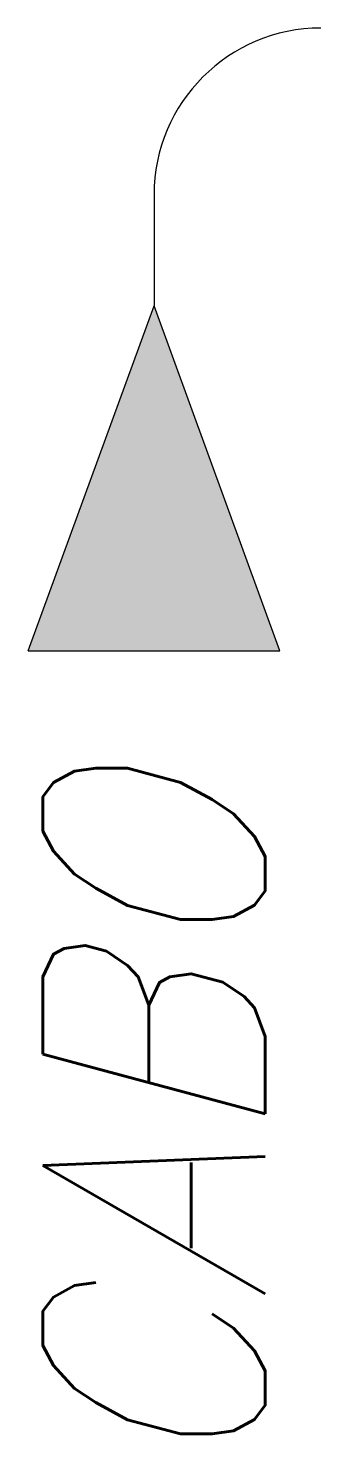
# Model space of a CAD drawing. Extents: x 96.1 to 98.2, y 217.2 to 227.3.
import ezdxf
from ezdxf.enums import TextEntityAlignment as Align

# ---------------------------------------------------------------- set-up
doc = ezdxf.new("R2010")
doc.units = 0
doc.header["$MEASUREMENT"] = 0
doc.layers.get('0').update_dxf_attribs({"linetype": 'CONTINUOUS'})
doc.styles.add('ROMANS', font='romans')

msp = doc.modelspace()

# ---------------------------------------------------------------- linework, layer by layer
at = {"color": 2}
for p in [(96.981, 226.143), (96.075, 222.859), (97.887, 222.859)]:
    msp.add_line(p, (96.981, 225.343), dxfattribs=at)
at = {"color": 7}
msp.add_line((96.075, 222.859), (97.887, 222.859), dxfattribs=at)
at = {"color": 2}
msp.add_arc((98.181, 226.143), 1.2, 90, 180, dxfattribs=at)
msp.add_solid([(96.981, 225.343), (96.075, 222.859), (97.887, 222.859)], dxfattribs=at)

# ---------------------------------------------------------------- texts
at = {"color": 3, "lineweight": -3, "style": 'ROMANS', "oblique": 15, "width": 0.9}
msp.add_attdef('CABO', text='', height=1.6, rotation=90, dxfattribs=at).set_placement((96.981, 221.935), align=Align.MIDDLE_RIGHT)

doc.saveas('drawing.dxf')
